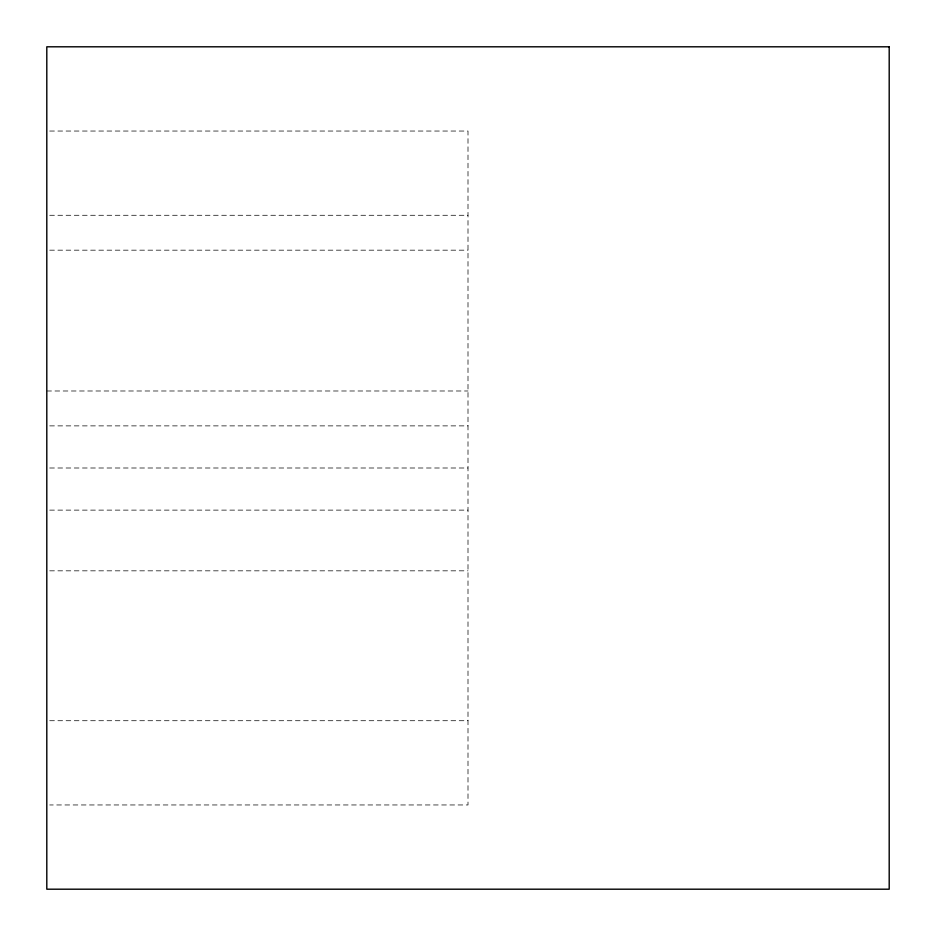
<?xml version="1.0" encoding="UTF-8"?>
<svg xmlns="http://www.w3.org/2000/svg" width="936" height="936" viewBox="0 0 936 936"><rect width="100%" height="100%" fill="white"/><g stroke="black" fill="none" stroke-linecap="round" stroke-linejoin="round"><path stroke-width="0.7" stroke-dasharray="4.68 3.51" d="M49.713 131.04L468 131.04L468 804.96L49.713 804.96M49.713 215.28L468 215.28M49.713 250.169L468 250.169M46.8 390.991L468 390.991M49.713 425.88L468 425.88M49.713 468L468 468M49.713 510.12L468 510.12M49.713 570.831L468 570.831M49.713 720.72L468 720.72"/><path stroke-width="1.4" d="M889.2 46.8L46.8 46.8L46.8 889.2L889.2 889.2L889.2 46.8"/></g></svg>
